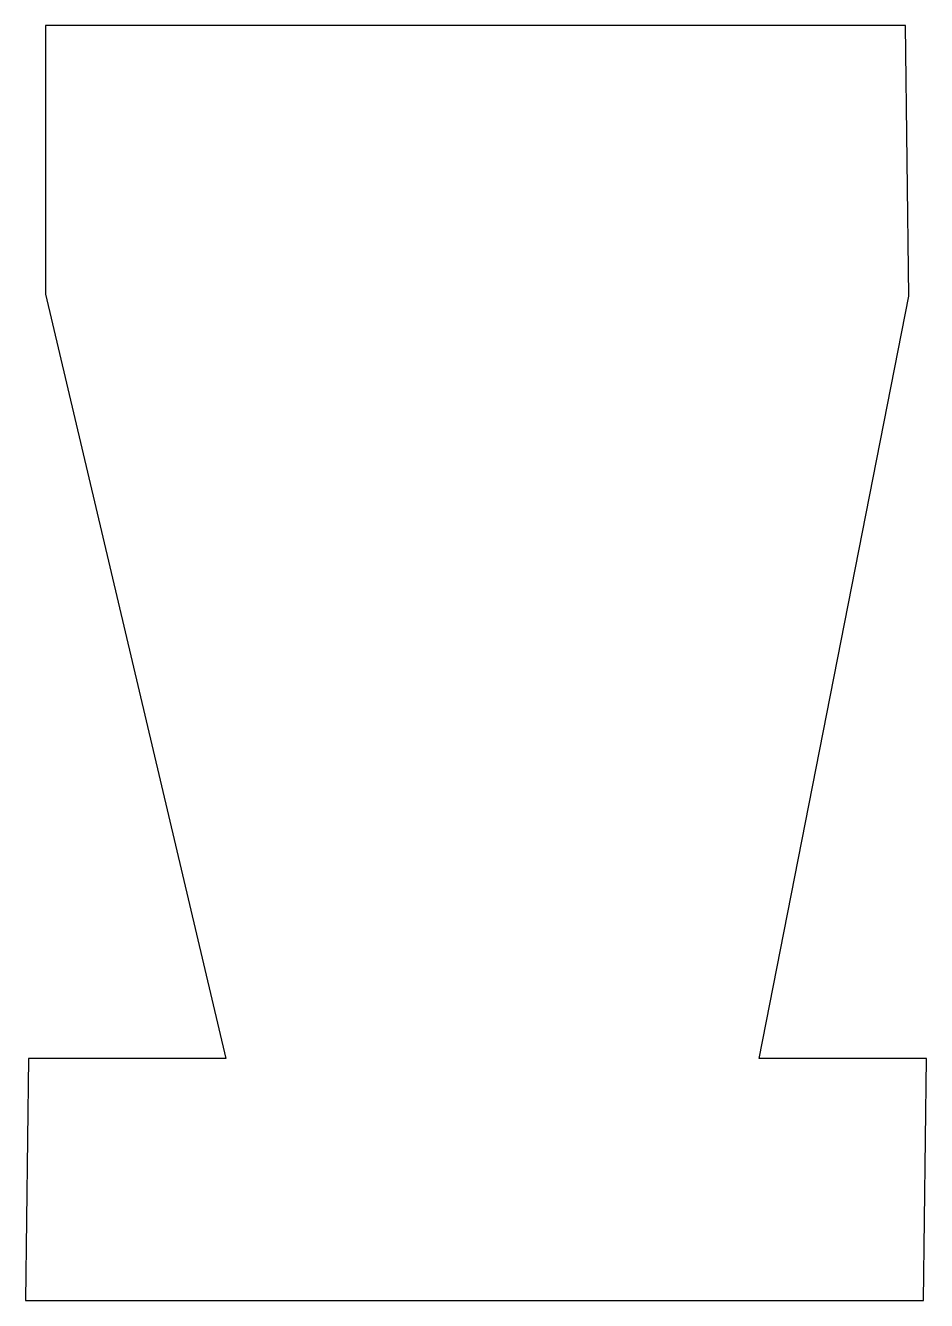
# Model space of a CAD drawing. Extents: x -0.1 to 7.5, y -0.1 to 10.7.
import ezdxf

# ---------------------------------------------------------------- set-up
doc = ezdxf.new("R2010")
doc.units = 0
doc.layers.add('Layer_1', color=7, linetype='CONTINUOUS')

msp = doc.modelspace()

# ---------------------------------------------------------------- linework, layer by layer
at = {"layer": 'Layer_1', "color": 7}
msp.add_lwpolyline([(-0.087542, -0.11652), (7.499096, -0.11652), (7.525666, 1.92854), (6.11034, 1.92854), (7.37565, 8.36817), (7.34908, 10.65375), (0.082065, 10.654), (0.082065, 8.38392), (1.606155, 1.92853), (-0.060977, 1.92853)], close=True, dxfattribs=at)

doc.saveas('drawing.dxf')
